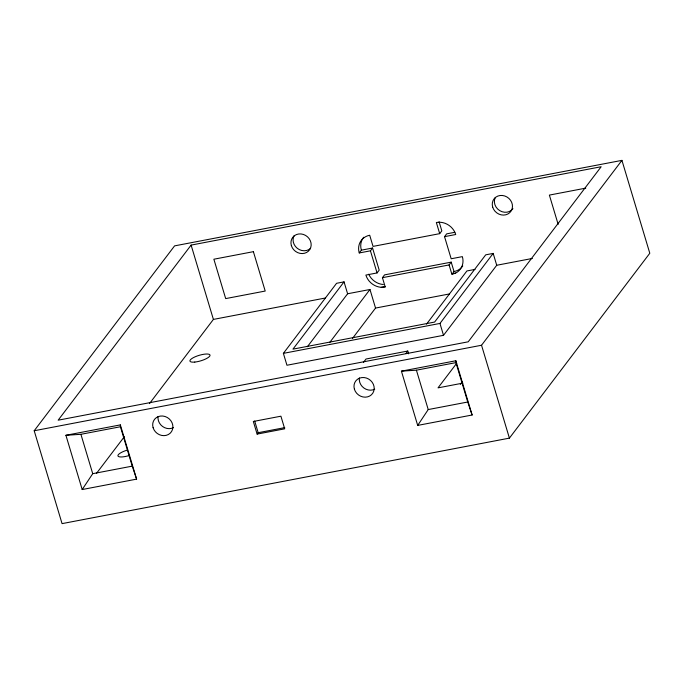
<?xml version="1.0" encoding="UTF-8"?>
<svg xmlns="http://www.w3.org/2000/svg" width="684" height="684" viewBox="0 0 684 684"><rect width="100%" height="100%" fill="white"/><g stroke="black" fill="none" stroke-linecap="round" stroke-linejoin="round"><path stroke-width="1.03" d="M82.191 489.539L92.725 473.687L132.243 466.137L136.612 479.133L82.191 489.539L65.912 435.289L120.341 424.892L136.612 479.133M417.693 425.405L428.227 409.562L467.745 402.012L472.114 415.008L417.693 425.405L401.414 371.164L455.843 360.759L472.114 415.008M34.2 430.749L174.591 245.872L621.936 160.372L649.8 253.251L509.409 438.128L62.064 523.628L34.2 430.749L481.536 345.249L621.936 160.372M191.11 245.103L58.149 420.19L468.207 341.812L601.168 166.734L191.11 245.103L213.399 319.411L149.505 403.56M96.581 473.251L124.334 436.7M452.44 273.643L454.031 271.548L451.209 262.143L384.553 274.882L382.433 277.678L385.254 287.083L381.244 287.314A16.134 14.526 37.2 0 1 365.88 275.071L377.064 272.933L379.192 270.137L372.558 248.027L370.429 250.823L359.245 252.96L361.374 250.164A16.134 14.526 37.2 0 1 363.674 237.254M532.332 258.458L496.721 265.264L443.514 335.322L286.947 365.247L283.381 353.363L336.579 283.296L344.035 281.868L347.609 293.761L307.381 346.737M344.035 281.868L292.957 349.139L434.614 322.061L485.717 254.833L493.173 253.413L496.721 265.264M257.116 434.101L284.706 428.825L280.91 416.197L253.328 421.472L257.116 434.101L258.176 432.707L284.741 427.628M329.568 342.684L369.976 289.486L375.542 308.065L352.457 338.46M359.245 252.96A16.134 14.526 37.2 0 1 369.702 235.245L373.045 246.394L439.701 233.654L441.821 230.859L439.085 221.736M451.209 262.143L449.089 264.939L451.91 274.344L455.612 273.096A16.134 14.526 37.2 0 0 462.358 256.628L451.175 258.766L444.54 236.655L446.669 233.86L454.8 232.303M363.478 362.375L366.026 359.014L407.775 351.037L408.613 353.825M426.491 324.165L466.898 270.958L475.029 269.411M405.868 353.551L407.775 351.037M456.707 363.272L438.025 387.862L462.846 383.117M460.349 384.391L462.281 381.852M283.381 353.363L439.957 323.438L493.173 253.413M585.769 188.134L549.372 195.094L558.161 224.378M361.374 250.164L372.558 248.027M444.54 236.655L455.724 234.518A16.134 14.526 37.2 0 0 436.358 222.505L439.701 233.654M382.433 277.678L449.089 264.939M213.399 319.411L325.481 297.993M347.609 293.761L369.976 289.486M381.244 287.314L385.101 286.579M451.756 273.839L455.612 273.096M375.542 308.065L449.542 293.923M65.912 435.289L80.909 434.306L120.427 426.756L120.341 424.892M401.414 371.164L416.411 370.181L455.929 362.623L455.843 360.759M481.536 345.249L509.409 438.128M455.929 362.623L467.745 402.012M439.957 323.438L443.514 335.322M416.411 370.181L428.227 409.562M370.429 250.823L377.064 272.933M254.679 421.045L258.176 432.707M120.427 426.756L132.243 466.137M80.909 434.306L92.725 473.687M462.76 265.973A16.134 14.526 37.2 0 1 454.031 271.548M383.365 284.518A16.134 14.526 37.2 0 1 368.719 274.19M129.567 455.407A10.482 2.873 -16.7 0 1 117.956 455.997A10.482 2.873 -16.7 0 1 127.25 450.115M512.94 208.671A10.482 9.439 37.2 0 1 499.688 210.604A10.482 9.439 37.2 0 1 495.199 197.667M310.545 248.377A10.482 9.439 37.2 0 1 297.258 248.283A10.482 9.439 37.2 0 1 294.282 235.416M173.411 427.671A10.482 9.439 37.2 0 1 162.535 426.448A10.482 9.439 37.2 0 1 158.09 416.411M374.712 389.196A10.482 9.439 37.2 0 1 363.837 387.973A10.482 9.439 37.2 0 1 359.391 377.936M253.388 251.669L213.87 259.219L225.686 298.6L265.204 291.051L253.388 251.669M194.795 362.075A10.482 2.873 -16.7 0 0 210.048 355.355A10.482 2.873 -16.7 0 0 195.068 356.826A10.482 2.873 -16.7 0 0 194.795 362.075M492.677 207.107A10.482 9.439 37.2 0 0 509.717 212.698A10.482 9.439 37.2 0 0 504.698 195.966A10.482 9.439 37.2 0 0 492.677 207.107M291.367 245.582A10.482 9.439 37.2 0 0 308.416 251.173A10.482 9.439 37.2 0 0 303.397 234.441A10.482 9.439 37.2 0 0 291.367 245.582M153.096 427.662A10.482 9.439 37.2 0 0 170.145 433.246A10.482 9.439 37.2 0 0 165.126 416.522A10.482 9.439 37.2 0 0 153.096 427.662M354.397 389.187A10.482 9.439 37.2 0 0 371.446 394.771A10.482 9.439 37.2 0 0 366.427 378.047A10.482 9.439 37.2 0 0 354.397 389.187"/></g></svg>
